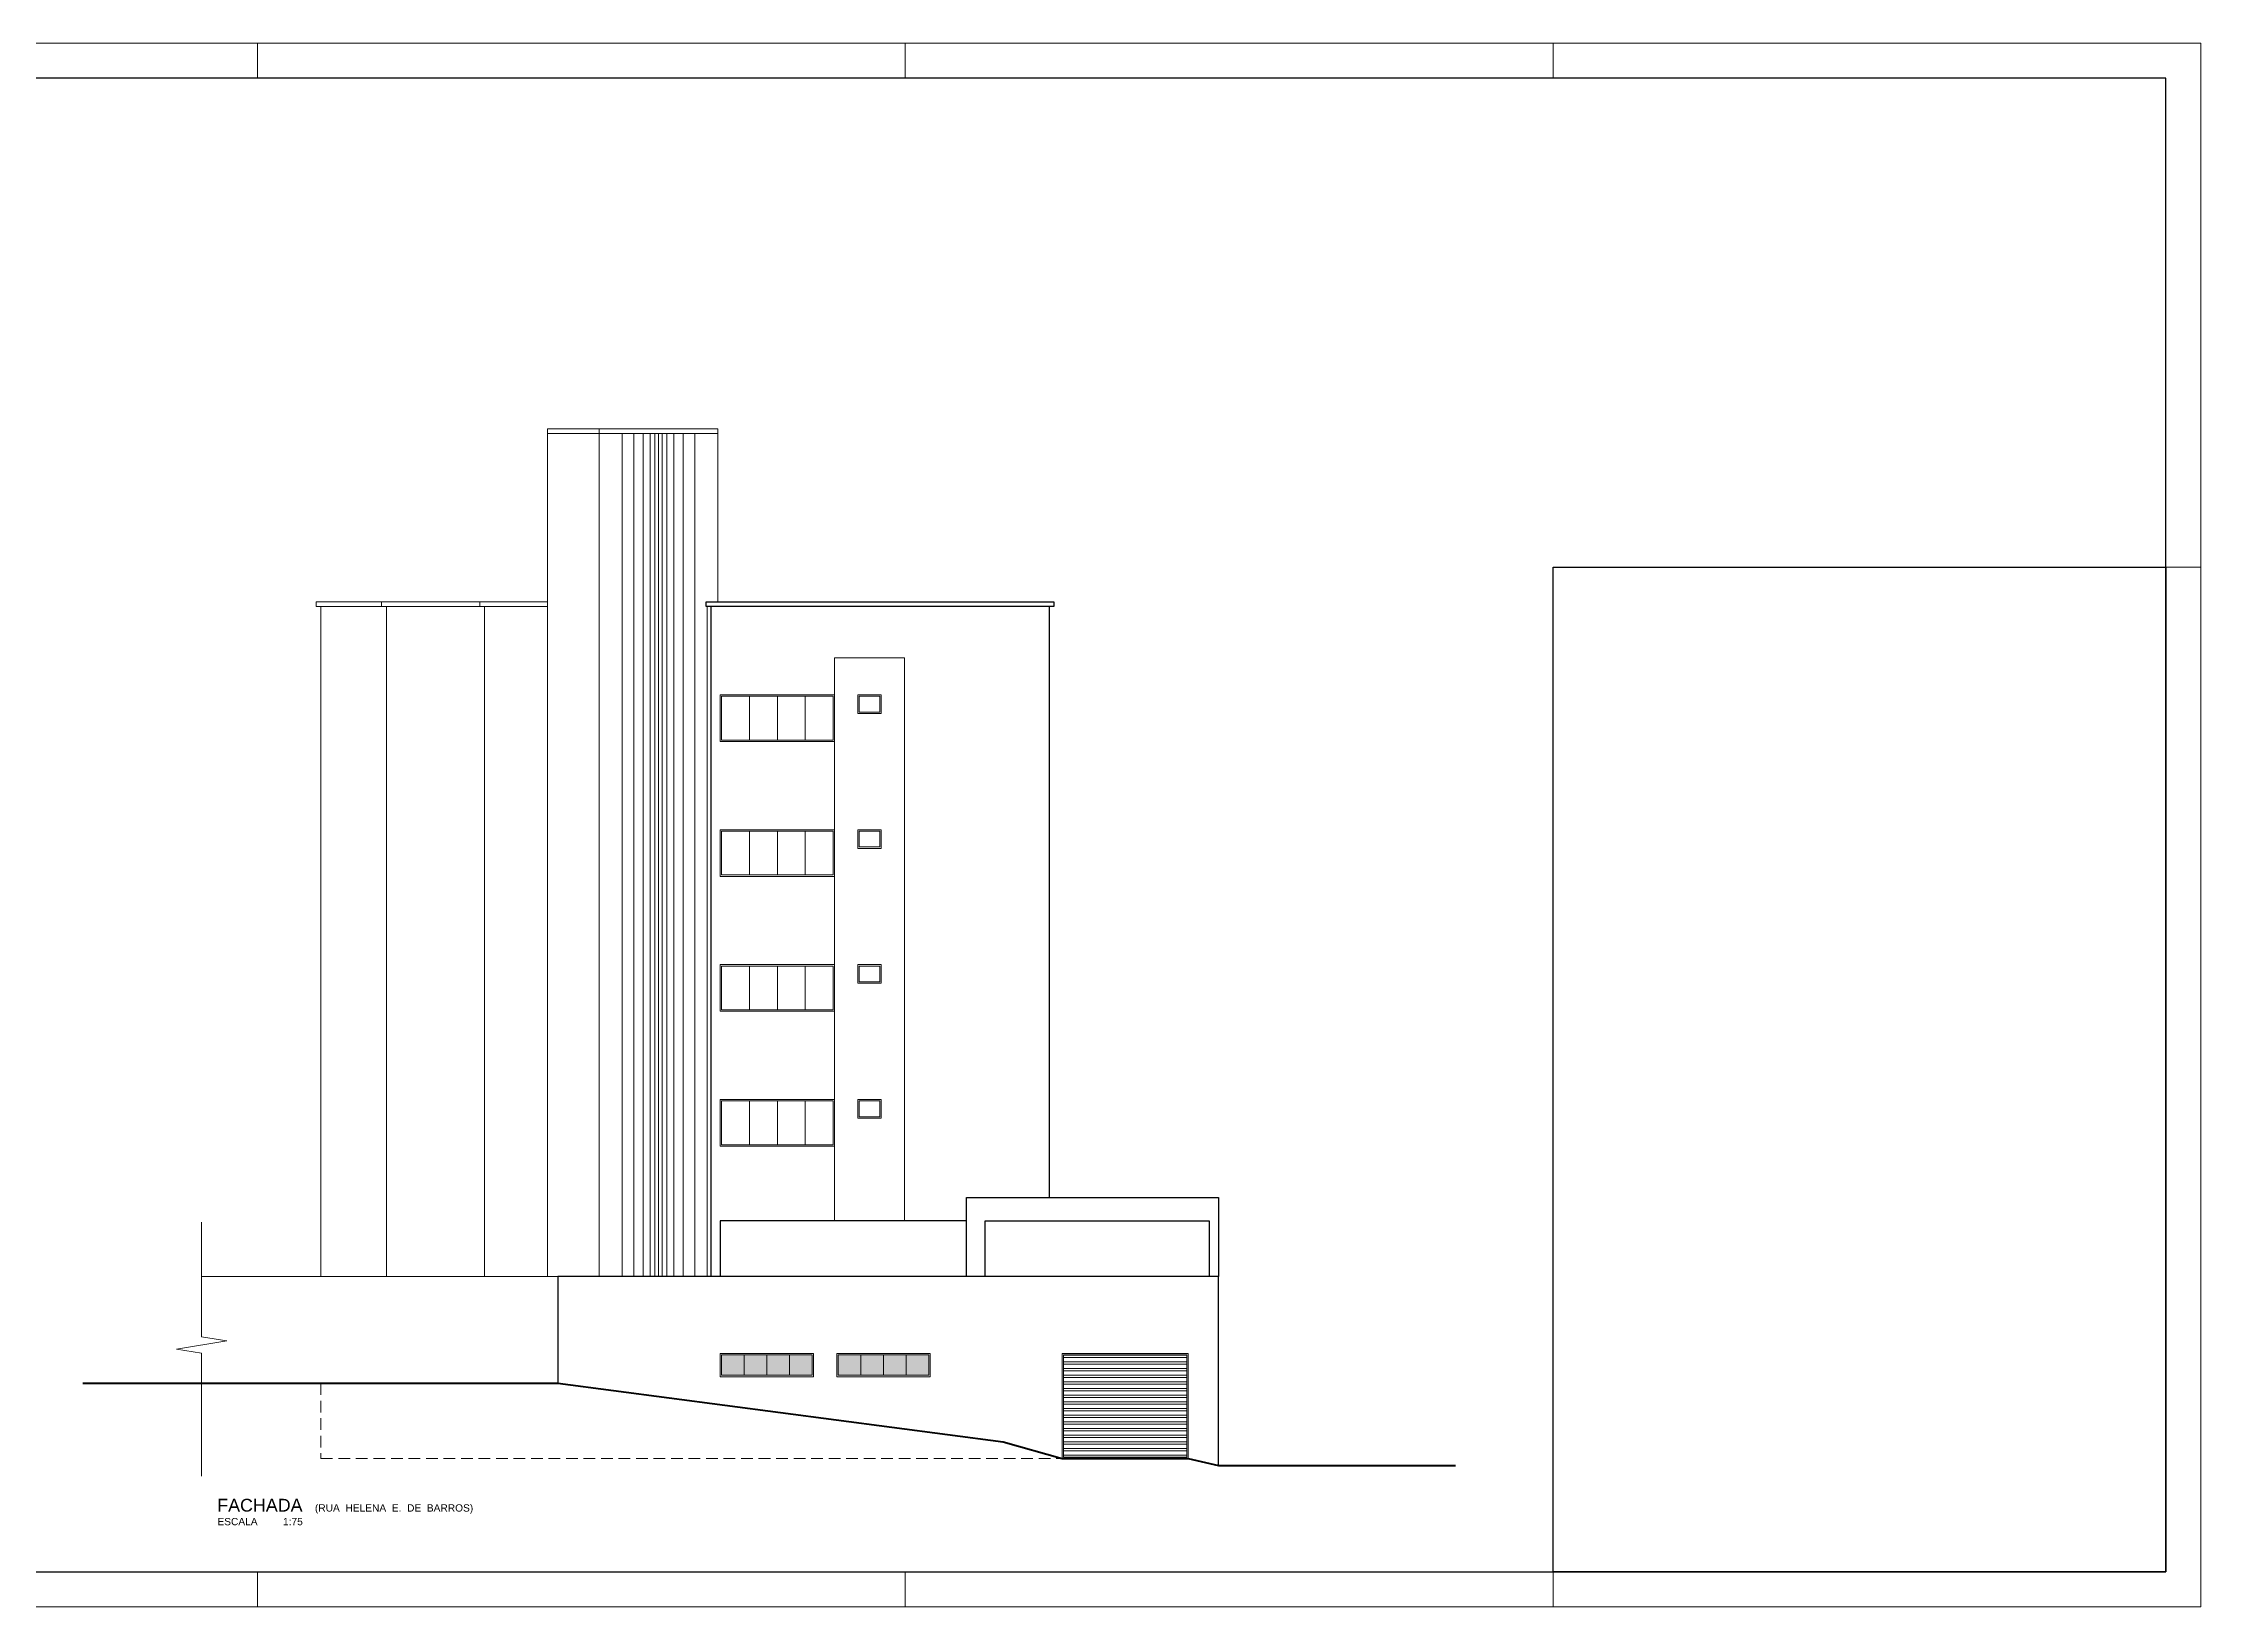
# Model space of a CAD drawing. Header units: millimetres. Extents: x 1865 to 2133, y 1062 to 1142.
# Drawn here: x 2087.19 to 2133.41, y 1106.29 to 1139.79 of the extents above; entities that cross this region are included whole.
import ezdxf

# ---------------------------------------------------------------- set-up
doc = ezdxf.new("R2010")
doc.units = ezdxf.units.MM
doc.linetypes.add('HIDDEN', pattern=[0.375, 0.25, -0.125])
for name, color, linetype, lineweight in [('Cota', 7, 'Continuous', 9), ('ESQ_INTER', 250, 'Continuous', 9), ('texto', 7, 'Continuous', 13)]:
    doc.layers.add(name, color=color, linetype=linetype, lineweight=lineweight)
doc.layers.add('FORMATO', color=7, linetype='Continuous')
doc.styles.add('TARCISIO', font='arial.ttf')

msp = doc.modelspace()

# ---------------------------------------------------------------- hatches: boundary and pattern name
at = {"layer": 'Cota'}
h = msp.add_hatch(color=8, dxfattribs=at)
h.dxf.hatch_style = 1
h.paths.add_polyline_path([(2102.2077, 1111.6949), (2101.7227, 1111.6949), (2101.7227, 1111.2549), (2102.2077, 1111.2549)])
h.paths.add_polyline_path([(2102.6927, 1111.6949), (2102.2077, 1111.6949), (2102.2077, 1111.2549), (2102.6927, 1111.2549)])
h.paths.add_polyline_path([(2103.1777, 1111.6949), (2102.6927, 1111.6949), (2102.6927, 1111.2549), (2103.1777, 1111.2549)])
h.paths.add_polyline_path([(2103.6627, 1111.6949), (2103.1777, 1111.6949), (2103.1777, 1111.2549), (2103.6627, 1111.2549)])
h.paths.add_polyline_path([(2104.7077, 1111.6949), (2104.2227, 1111.6949), (2104.2227, 1111.2549), (2104.7077, 1111.2549)])
h.paths.add_polyline_path([(2105.1927, 1111.6949), (2104.7077, 1111.6949), (2104.7077, 1111.2549), (2105.1927, 1111.2549)])
h.paths.add_polyline_path([(2105.6777, 1111.6949), (2105.1927, 1111.6949), (2105.1927, 1111.2549), (2105.6777, 1111.2549)])
h.paths.add_polyline_path([(2106.1627, 1111.6949), (2105.6777, 1111.6949), (2105.6777, 1111.2549), (2106.1627, 1111.2549)])
at = {"layer": 'ESQ_INTER'}
h = msp.add_hatch(dxfattribs=at)
h.set_pattern_fill('ANSI32,_O', color=256, scale=0.015, angle=315)
h.set_pattern_definition([(0, (180.42031, 84.2693), (4e-17, 0.142875), []), (0, (180.46794, 84.22168), (4e-17, 0.142875), [])])
h.paths.add_polyline_path([(2109.0477, 1111.6949), (2109.0477, 1109.5033), (2111.6877, 1109.5033), (2111.6877, 1111.6949)])

# ---------------------------------------------------------------- linework, layer by layer
at = {"color": 7, "linetype": 'Continuous', "lineweight": 20}
for p, q in [((2133.408, 1139.7943), (2049.408, 1139.7943)), ((2133.408, 1106.2943), (2133.408, 1139.7943)), ((2048.283, 1106.2943), (2133.408, 1106.2943))]:
    msp.add_line(p, q, dxfattribs=at)
for p, q in [((2132.658, 1139.0443), (2050.158, 1139.0443)), ((2132.658, 1107.0443), (2132.658, 1139.0443)), ((2050.158, 1107.0443), (2132.658, 1107.0443))]:
    msp.add_line(p, q)
for points in [[(2091.783, 1139.0443), (2091.783, 1139.7943)], [(2105.658, 1139.0443), (2105.658, 1139.7943)], [(2119.533, 1139.0443), (2119.533, 1139.7943)], [(2091.783, 1106.2943), (2091.783, 1107.0443)], [(2105.658, 1106.2943), (2105.658, 1107.0443)]]:
    msp.add_lwpolyline(points, dxfattribs=at)
at = {"lineweight": 15}
for points in [[(2097.9927, 1131.5333), (2097.9927, 1113.3733)], [(2101.6427, 1131.5333), (2097.9927, 1131.5333)], [(2101.6427, 1131.4333), (2097.9927, 1131.4333)], [(2099.1034, 1131.5333), (2099.1034, 1113.3733)], [(2101.6427, 1131.5333), (2101.6427, 1127.8233)]]:
    msp.add_lwpolyline(points, dxfattribs=at)
at = {"lineweight": 5}
for points in [[(2099.593, 1113.3733), (2099.593, 1131.4333)], [(2099.843, 1113.3733), (2099.843, 1131.4333)], [(2100.043, 1113.3733), (2100.043, 1131.4333)], [(2100.193, 1113.3733), (2100.193, 1131.4333)], [(2100.293, 1113.3733), (2100.293, 1131.4333)], [(2100.373, 1113.3733), (2100.373, 1131.4333)], [(2100.453, 1113.3733), (2100.453, 1131.4333)], [(2100.553, 1113.3733), (2100.553, 1131.4333)], [(2100.703, 1113.3733), (2100.703, 1131.4333)], [(2100.903, 1113.3733), (2100.903, 1131.4333)], [(2101.153, 1113.3733), (2101.153, 1131.4333)], [(2094.4427, 1127.7233), (2093.0427, 1127.7233), (2093.0427, 1127.8233), (2094.4427, 1127.8233)], [(2093.1427, 1127.7233), (2093.1427, 1113.3733)], [(2101.4169, 1113.3733), (2101.4169, 1127.7233)], [(2090.5851, 1114.5361), (2090.5851, 1112.0806), (2091.1236, 1111.9928), (2090.0467, 1111.8171), (2090.5851, 1111.7292), (2090.5851, 1109.093)]]:
    msp.add_lwpolyline(points, dxfattribs=at)
at = {"lineweight": 20}
msp.add_lwpolyline([(2133.408, 1128.5693), (2132.658, 1128.5693)], dxfattribs=at)
at = {"lineweight": 9}
for points in [[(2096.5427, 1127.7233), (2094.4427, 1127.7233), (2094.4427, 1127.8233), (2096.5427, 1127.8233)], [(2094.5427, 1127.7233), (2094.5427, 1113.3733)], [(2098.2177, 1113.3733), (2090.5851, 1113.3733)]]:
    msp.add_lwpolyline(points, dxfattribs=at)
at = {"lineweight": 13}
for points in [[(2097.9927, 1127.7233), (2096.5427, 1127.7233), (2096.5427, 1127.8233), (2097.9927, 1127.8233)], [(2096.6427, 1127.7233), (2096.6427, 1113.3733)]]:
    msp.add_lwpolyline(points, dxfattribs=at)
msp.add_lwpolyline([(2108.8427, 1127.8233), (2108.8427, 1127.7233), (2101.3927, 1127.7233), (2101.3927, 1127.8233)], close=True)
for points in [[(2101.4927, 1127.7233), (2101.4927, 1113.3733)], [(2108.7427, 1127.7233), (2108.7427, 1115.0633)], [(2106.9677, 1113.3733), (2106.9677, 1115.0633), (2112.3677, 1115.0633), (2112.3677, 1113.3733)], [(2106.9677, 1114.5633), (2101.6927, 1114.5633), (2101.6927, 1113.3733)], [(2107.3677, 1113.3733), (2107.3677, 1114.5633), (2112.1677, 1114.5633), (2112.1677, 1113.3733)], [(2112.3677, 1109.324), (2112.3677, 1113.3733), (2098.2177, 1113.3733), (2098.2177, 1111.0833)]]:
    msp.add_lwpolyline(points)
at = {"lineweight": 18}
msp.add_lwpolyline([(2104.1427, 1126.6233), (2104.1427, 1114.5633), (2105.6427, 1114.5633), (2105.6427, 1126.6233)], close=True, dxfattribs=at)
at = {"lineweight": 50}
for points in [[(2088.0433, 1111.0833), (2098.2177, 1111.0833), (2107.7535, 1109.8303), (2109.0177, 1109.4733), (2111.7177, 1109.4733), (2112.365, 1109.3233)], [(2112.3677, 1109.3233), (2117.4435, 1109.3233)]]:
    msp.add_lwpolyline(points, dxfattribs=at)
at = {"linetype": 'HIDDEN', "lineweight": 5}
msp.add_lwpolyline([(2093.1427, 1111.0833), (2093.1427, 1109.4733), (2109.562, 1109.4733)], dxfattribs=at)
at = {"linetype": 'Continuous', "lineweight": 20}
msp.add_lwpolyline([(2119.533, 1106.2943), (2119.533, 1107.0443)], dxfattribs=at)
at = {"layer": 'Cota'}
msp.add_lwpolyline([(2100.3448, 1131.4333), (2100.4012, 1131.4333)], dxfattribs=at)
at = {"layer": 'ESQ_INTER'}
for points in [[(2104.1427, 1125.8333), (2101.6927, 1125.8333), (2101.6927, 1124.8333), (2104.1427, 1124.8333)], [(2105.1427, 1125.4333), (2104.6427, 1125.4333), (2104.6427, 1125.8333), (2105.1427, 1125.8333)], [(2104.1127, 1125.8033), (2101.7227, 1125.8033), (2101.7227, 1124.8633), (2104.1127, 1124.8633)], [(2105.1127, 1125.4633), (2104.6727, 1125.4633), (2104.6727, 1125.8033), (2105.1127, 1125.8033)], [(2104.1427, 1122.9433), (2101.6927, 1122.9433), (2101.6927, 1121.9433), (2104.1427, 1121.9433)], [(2104.1127, 1122.9133), (2101.7227, 1122.9133), (2101.7227, 1121.9733), (2104.1127, 1121.9733)], [(2105.1427, 1122.5433), (2104.6427, 1122.5433), (2104.6427, 1122.9433), (2105.1427, 1122.9433)], [(2105.1127, 1122.5733), (2104.6727, 1122.5733), (2104.6727, 1122.9133), (2105.1127, 1122.9133)], [(2104.1427, 1120.0533), (2101.6927, 1120.0533), (2101.6927, 1119.0533), (2104.1427, 1119.0533)], [(2104.1127, 1120.0233), (2101.7227, 1120.0233), (2101.7227, 1119.0833), (2104.1127, 1119.0833)], [(2105.1427, 1119.6533), (2104.6427, 1119.6533), (2104.6427, 1120.0533), (2105.1427, 1120.0533)], [(2105.1127, 1119.6833), (2104.6727, 1119.6833), (2104.6727, 1120.0233), (2105.1127, 1120.0233)], [(2104.1427, 1117.1633), (2101.6927, 1117.1633), (2101.6927, 1116.1633), (2104.1427, 1116.1633)], [(2104.1127, 1117.1333), (2101.7227, 1117.1333), (2101.7227, 1116.1933), (2104.1127, 1116.1933)], [(2105.1427, 1116.7633), (2104.6427, 1116.7633), (2104.6427, 1117.1633), (2105.1427, 1117.1633)], [(2105.1127, 1116.7933), (2104.6727, 1116.7933), (2104.6727, 1117.1333), (2105.1127, 1117.1333)], [(2101.6927, 1111.2249), (2103.6927, 1111.2249), (2103.6927, 1111.7249), (2101.6927, 1111.7249)], [(2101.7227, 1111.2549), (2103.6627, 1111.2549), (2103.6627, 1111.6949), (2101.7227, 1111.6949)], [(2104.1927, 1111.2249), (2106.1927, 1111.2249), (2106.1927, 1111.7249), (2104.1927, 1111.7249)], [(2104.2227, 1111.2549), (2106.1627, 1111.2549), (2106.1627, 1111.6949), (2104.2227, 1111.6949)], [(2109.0177, 1109.4733), (2111.7177, 1109.4733), (2111.7177, 1111.7249), (2109.0177, 1111.7249)], [(2109.0477, 1109.5033), (2111.6877, 1109.5033), (2111.6877, 1111.6949), (2109.0477, 1111.6949)]]:
    msp.add_lwpolyline(points, close=True, dxfattribs=at)
for points in [[(2102.3202, 1124.8633), (2102.3202, 1125.8033)], [(2102.9177, 1124.8633), (2102.9177, 1125.8033)], [(2103.5152, 1124.8633), (2103.5152, 1125.8033)], [(2102.3202, 1121.9733), (2102.3202, 1122.9133)], [(2102.9177, 1121.9733), (2102.9177, 1122.9133)], [(2103.5152, 1121.9733), (2103.5152, 1122.9133)], [(2102.3202, 1119.0833), (2102.3202, 1120.0233)], [(2102.9177, 1119.0833), (2102.9177, 1120.0233)], [(2103.5152, 1119.0833), (2103.5152, 1120.0233)], [(2102.3202, 1116.1933), (2102.3202, 1117.1333)], [(2102.9177, 1116.1933), (2102.9177, 1117.1333)], [(2103.5152, 1116.1933), (2103.5152, 1117.1333)], [(2102.2077, 1111.2549), (2102.2077, 1111.6949)], [(2102.6927, 1111.2549), (2102.6927, 1111.6949)], [(2103.1777, 1111.2549), (2103.1777, 1111.6949)], [(2104.7077, 1111.2549), (2104.7077, 1111.6949)], [(2105.1927, 1111.2549), (2105.1927, 1111.6949)], [(2105.6777, 1111.2549), (2105.6777, 1111.6949)]]:
    msp.add_lwpolyline(points, dxfattribs=at)
at = {"layer": 'FORMATO', "ltscale": 0.1}
msp.add_lwpolyline([(2119.533, 1107.0443), (2119.533, 1128.5693), (2132.658, 1128.5693), (2132.658, 1107.0443)], close=True, dxfattribs=at)

# ---------------------------------------------------------------- texts
at = {"layer": 'texto', "style": 'TARCISIO'}
for s, height, p in [('FACHADA', 0.27378, (2090.9207, 1108.3353)), ('(RUA  HELENA  E.  DE  BARROS)', 0.156, (2093.0132, 1108.3353)), ('ESCALA         1:75', 0.156, (2090.9246, 1108.043))]:
    msp.add_text(s, height=height, dxfattribs=at).set_placement(p)

doc.saveas('drawing.dxf')
